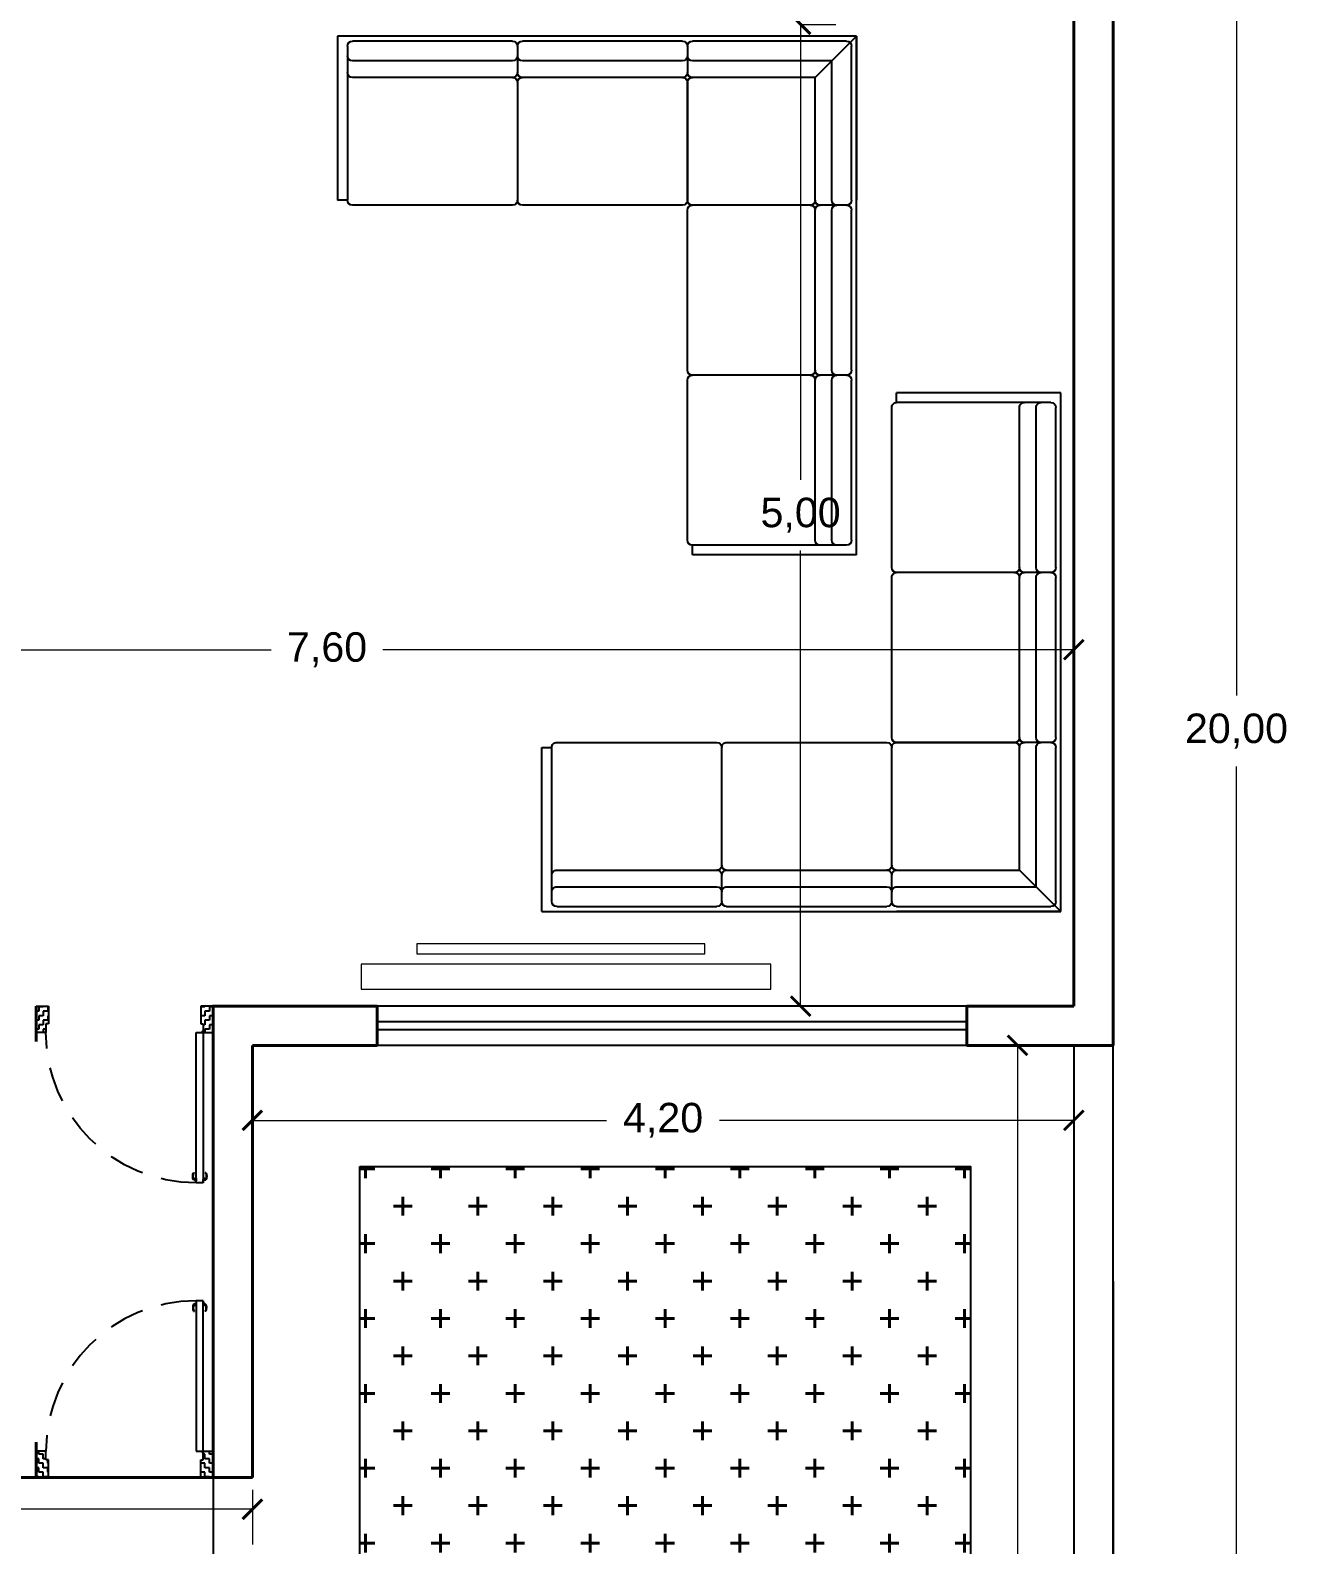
# Model space of a CAD drawing. Header units: millimetres. Extents: x 860 to 1444, y -43 to 267.
# Drawn here: x 1270.44 to 1276.83, y 245.56 to 253.27 of the extents above; entities that cross this region are included whole.
import ezdxf

# ---------------------------------------------------------------- set-up
doc = ezdxf.new("R2010")
doc.units = ezdxf.units.MM
doc.header["$MEASUREMENT"] = 0
doc.linetypes.add('DASHED', pattern=[0.75, 0.5, -0.25])
doc.styles.get("Standard").update_dxf_attribs({"font": 'arial.ttf'})
doc.dimstyles.new('Haidar', dxfattribs={"dimtxt": 0.15, "dimasz": 0.1, "dimexe": 0.18, "dimexo": 0.0625, "dimgap": 0.09, "dimtad": 0, "dimtih": 1, "dimtoh": 1, "dimrnd": 0.05, "dimzin": 0, "dimtxsty": 'Standard', "dimblk": 'ARCHTICK', "dimcen": 0.09, "dimclrd": 256, "dimclre": 256, "dimclrt": 256, "dimadec": 0, "dimazin": 0, "dimtfac": 1, "dimtofl": 0, "dimtmove": 0, "dimatfit": 3, "dimldrblk": 'ARCHTICK', "dimfxl": 0, "dimtolj": 1, "dimtzin": 0, "dimlwd": 5, "dimlwe": 5, "dimarcsym": 0})
pattern_1 = [(0, (-570.60621, -467.19772), (0.0254, 0.0254), [0.0254, -0.0254]), (90, (-570.58081, -467.19772), (-0.0254, 0.0254), [0.0254, -0.0254])]

# ---------------------------------------------------------------- blocks, each defined once
blk = doc.blocks.new('_ArchTick')
at = {"color": 0, "linetype": 'ByBlock', "const_width": 0.15}
blk.add_lwpolyline([(-0.5, -0.5), (0.5, 0.5)], dxfattribs=at)
blk = doc.blocks.new('*D345')
at = {"lineweight": 5, "transparency": 16777216}
for p, q in [((1276.011, 259.7044), (1276.7563, 259.7044)), ((1276.5763, 259.7044), (1276.5763, 249.8845)), ((1276.5763, 239.7044), (1276.5763, 249.5242)), ((1276.011, 239.7044), (1276.7563, 239.7044))]:
    blk.add_line(p, q, dxfattribs=at)
at = {"layer": 'Defpoints', "color": 0, "transparency": 16777216}
for p in [(1275.9485, 259.7044), (1275.9485, 239.7044), (1276.5763, 239.7044)]:
    blk.add_point(p, dxfattribs=at)
at = {"lineweight": 5, "transparency": 16777216, "xscale": 0.1, "yscale": 0.1, "zscale": 0.1}
for p, rotation in [((1276.5763, 259.7044), 90), ((1276.5763, 239.7044), 270)]:
    blk.add_blockref('_ArchTick', p, dxfattribs=dict(at, rotation=rotation))
at = {"lineweight": 40, "transparency": 16777216, "insert": (1276.5763, 249.7044), "char_height": 0.15, "attachment_point": 5}
blk.add_mtext('\\A1;20,00', dxfattribs=at)
blk = doc.blocks.new('A$C4FAC6341')
at = {"ltscale": 0.4}
h = blk.add_hatch(dxfattribs=at)
h.set_pattern_fill('ZIGZAG', color=39, scale=0.008, style=0)
h.set_pattern_definition(pattern_1)
h.paths.add_polyline_path([(0.15, 1), (0, 1), (0, 0.93), (0.1, 0.93), (0.1, 0.945), (0.15, 0.945)])
h = blk.add_hatch(dxfattribs=at)
h.set_pattern_fill('ZIGZAG', color=39, scale=0.008, style=0)
h.set_pattern_definition(pattern_1)
h.paths.add_polyline_path([(0.15, 0.055), (0.1486, 0.055, -0.238826), (0.1454, 0.055), (0.1, 0.055), (0.1, 0.07), (0, 0.07), (0, 0), (0.15, 0)])
blk.add_hatch(color=34).paths.add_polyline_path([(0.1506, 0.0582, 1), (0.1434, 0.0582, 1)])
at = {"color": 34}
for p, q in [((0.15, 1), (0, 1)), ((0, 1), (0, 0.93)), ((0.1, 0.93), (0.1, 0.945)), ((0.1, 0.945), (0.15, 0.945)), ((0.15, 0.945), (0.15, 1)), ((0, 0.93), (0.1, 0.93)), ((1, 0.095), (0.15, 0.095)), ((0.15, 0.095), (0.15, 0.055)), ((1, 0.055), (1, 0.095)), ((0, 0.07), (0.1, 0.07)), ((0, 0), (0, 0.07)), ((0.1, 0.07), (0.1, 0.055)), ((0.1, 0.055), (0.15, 0.055)), ((0.15, 0.055), (1, 0.055)), ((0.15, 0.055), (0.15, 0)), ((0.15, 0), (0, 0))]:
    blk.add_line(p, q, dxfattribs=at)
at = {"lineweight": 40}
for p, q in [((0, 1), (0.2, 1)), ((0, 0), (0.2, 0))]:
    blk.add_line(p, q, dxfattribs=at)
at = {"color": 30}
for p, q in [((0.942, 0.11), (0.942, 0.105)), ((0.942, 0.105), (0.944, 0.105)), ((0.944, 0.105), (0.944, 0.1083)), ((0.9725, 0.1), (0.9725, 0.095)), ((0.9875, 0.1), (0.9725, 0.1)), ((0.9725, 0.095), (0.9875, 0.095)), ((0.977, 0.104), (0.975, 0.104)), ((0.975, 0.104), (0.975, 0.1)), ((0.975, 0.1), (0.985, 0.1)), ((0.978, 0.105), (0.977, 0.105)), ((0.977, 0.105), (0.977, 0.104)), ((0.977, 0.104), (0.983, 0.104)), ((0.978, 0.105), (0.978, 0.1085)), ((0.982, 0.105), (0.978, 0.105)), ((0.982, 0.105), (0.982, 0.11)), ((0.982, 0.105), (0.983, 0.105)), ((0.983, 0.105), (0.983, 0.104)), ((0.983, 0.104), (0.985, 0.104)), ((0.985, 0.104), (0.985, 0.1)), ((0.9875, 0.095), (0.9875, 0.1)), ((0.942, 0.045), (0.944, 0.045)), ((0.942, 0.04), (0.942, 0.045)), ((0.944, 0.045), (0.944, 0.0417)), ((0.9725, 0.05), (0.9725, 0.055)), ((0.9725, 0.055), (0.9875, 0.055)), ((0.9875, 0.05), (0.9725, 0.05)), ((0.975, 0.05), (0.985, 0.05)), ((0.975, 0.046), (0.975, 0.05)), ((0.977, 0.046), (0.975, 0.046)), ((0.977, 0.046), (0.983, 0.046)), ((0.977, 0.045), (0.977, 0.046)), ((0.978, 0.045), (0.977, 0.045)), ((0.982, 0.045), (0.978, 0.045)), ((0.978, 0.045), (0.978, 0.0415)), ((1, 0.055), (0.98, 0.055)), ((0.982, 0.045), (0.983, 0.045)), ((0.982, 0.045), (0.982, 0.04)), ((0.983, 0.046), (0.985, 0.046)), ((0.983, 0.045), (0.983, 0.046)), ((0.985, 0.046), (0.985, 0.05)), ((0.9875, 0.055), (0.9875, 0.05))]:
    blk.add_line(p, q, dxfattribs=at)
at = {"color": 34}
blk.add_circle((0.147, 0.0582), 0.0036, dxfattribs=at)
at = {"color": 42, "linetype": 'DASHED', "ltscale": 0.4}
blk.add_arc((0.15, 0.095), 0.85, 0, 90, dxfattribs=at)
at = {"color": 30}
for centre, radius, start, end in [((0.962, 0.0725), 0.0425, 61.92751, 118.07249), ((0.9614, 0.0647), 0.0469, 69.25647, 111.75917), ((0.962, 0.0775), 0.0425, 241.92751, 298.07249), ((0.9614, 0.0853), 0.0469, 248.24083, 290.74353)]:
    blk.add_arc(centre, radius, start, end, dxfattribs=at)
blk = doc.blocks.new('*U308')
at = {"color": 24}
for p, q in [((62.9113, 60.0544), (65.9113, 60.0544)), ((62.9113, 59.8544), (65.9113, 59.8544))]:
    blk.add_line(p, q, dxfattribs=at)
at = {"lineweight": 40}
for p, q in [((62.9113, 60.0544), (62.9113, 59.8544)), ((65.9113, 60.0544), (65.9113, 59.8544))]:
    blk.add_line(p, q, dxfattribs=at)
at = {"color": 44}
for p, q in [((62.9113, 59.9744), (65.9113, 59.9744)), ((62.9113, 59.9344), (65.9113, 59.9344))]:
    blk.add_line(p, q, dxfattribs=at)
blk = doc.blocks.new('*D325')
at = {"lineweight": 5, "transparency": 16777216}
for p, q in [((1268.1485, 250.1182), (1271.6645, 250.1182)), ((1268.1485, 250.0649), (1268.1485, 249.9382)), ((1275.7485, 250.1182), (1272.2324, 250.1182)), ((1275.7485, 250.0649), (1275.7485, 249.9382))]:
    blk.add_line(p, q, dxfattribs=at)
at = {"layer": 'Defpoints', "color": 0, "transparency": 16777216}
for p in [(1268.1485, 250.1274), (1275.7485, 250.1274), (1275.7485, 250.1182)]:
    blk.add_point(p, dxfattribs=at)
at = {"lineweight": 5, "transparency": 16777216, "xscale": 0.1, "yscale": 0.1, "zscale": 0.1, "rotation": 180}
blk.add_blockref('_ArchTick', (1268.1485, 250.1182), dxfattribs=at)
at = {"lineweight": 5, "transparency": 16777216, "xscale": 0.1, "yscale": 0.1, "zscale": 0.1}
blk.add_blockref('_ArchTick', (1275.7485, 250.1182), dxfattribs=at)
at = {"lineweight": 40, "transparency": 16777216, "insert": (1271.9485, 250.1182), "char_height": 0.15, "attachment_point": 5}
blk.add_mtext('\\A1;7,60', dxfattribs=at)
blk = doc.blocks.new('*D326')
at = {"lineweight": 5, "transparency": 16777216}
for p, q in [((1274.3536, 253.3012), (1274.5382, 253.3012)), ((1274.3582, 253.3012), (1274.3582, 250.9829)), ((1274.3582, 248.3044), (1274.3582, 250.6226)), ((1274.3536, 248.3044), (1274.5382, 248.3044))]:
    blk.add_line(p, q, dxfattribs=at)
at = {"layer": 'Defpoints', "color": 0, "transparency": 16777216}
for p in [(1274.2911, 253.3012), (1274.2911, 248.3044), (1274.3582, 248.3044)]:
    blk.add_point(p, dxfattribs=at)
at = {"lineweight": 5, "transparency": 16777216, "xscale": 0.1, "yscale": 0.1, "zscale": 0.1}
for p, rotation in [((1274.3582, 253.3012), 90), ((1274.3582, 248.3044), 270)]:
    blk.add_blockref('_ArchTick', p, dxfattribs=dict(at, rotation=rotation))
at = {"lineweight": 40, "transparency": 16777216, "insert": (1274.3582, 250.8028), "char_height": 0.15, "attachment_point": 5}
blk.add_mtext('\\A1;5,00', dxfattribs=at)
blk = doc.blocks.new('ММ319 2640х2640')
at = {"color": 152, "true_color": 0x2776bb}
for p, q in [((-2640, 0), (0, 0)), ((-2640, -2640), (-2640, 0)), ((-2640, 0), (-1805, 0)), ((-2640, 0), (-2640, -835)), ((-2430, -210), (-2640, 0)), ((0, 0), (0, -835)), ((-2615, -835), (-2615, -50)), ((-2590, -25), (-1805, -25)), ((-1780, -50), (-1780, -100)), ((-1755, -25), (-940, -25)), ((-915, -50), (-915, -100)), ((-890, -25), (-75, -25)), ((-50, -50), (-50, -835)), ((-50, -50), (-50, -835)), ((-50, -50), (-50, -50)), ((-2515, -125), (-1805, -125)), ((-2515, -835), (-2515, -125)), ((-1780, -100), (-1780, -185)), ((-1755, -125), (-940, -125)), ((-915, -100), (-915, -185)), ((-890, -125), (-75, -125)), ((-2430, -210), (-1805, -210)), ((-2430, -835), (-2430, -210)), ((-1755, -210), (-940, -210)), ((-890, -210), (-75, -210)), ((-890, -210), (-75, -210)), ((-1780, -235), (-1780, -835)), ((-1780, -835), (-1780, -235)), ((-915, -235), (-915, -835)), ((-50, -835), (0, -835)), ((-2615, -1700), (-2615, -885)), ((-2590, -860), (-2540, -860)), ((-2540, -860), (-2455, -860)), ((-2515, -1700), (-2515, -885)), ((-2430, -1700), (-2430, -885)), ((-2430, -1700), (-2430, -885)), ((-2405, -860), (-1805, -860)), ((-2405, -860), (-1805, -860)), ((-1780, -1700), (-1780, -885)), ((-1755, -860), (-940, -860)), ((-890, -860), (-75, -860)), ((-2615, -2565), (-2615, -1750)), ((-2590, -1725), (-2540, -1725)), ((-2540, -1725), (-2455, -1725)), ((-2515, -2565), (-2515, -1750)), ((-2430, -2565), (-2430, -1750)), ((-2430, -2565), (-2430, -1750)), ((-2405, -1725), (-1805, -1725)), ((-1780, -2565), (-1780, -1750)), ((-2590, -2590), (-1805, -2590)), ((-2590, -2590), (-1805, -2590)), ((-2590, -2590), (-2590, -2590)), ((-1805, -2640), (-1805, -2590)), ((-2640, -2640), (-1805, -2640))]:
    blk.add_line(p, q, dxfattribs=at)
for centre, start, end in [((-2590, -50), 90, 180), ((-1805, -50), 0, 90), ((-1755, -50), 90, 180), ((-940, -50), 0, 90), ((-890, -50), 90, 180), ((-75, -50), 0, 90), ((-1805, -100), 270, 0), ((-1755, -100), 180, 270), ((-940, -100), 270, 0), ((-890, -100), 180, 270), ((-75, -100), 270, 0), ((-1805, -185), 270, 0), ((-1805, -235), 0, 90), ((-1755, -185), 180, 270), ((-1755, -235), 90, 180), ((-940, -185), 270, 0), ((-940, -235), 0, 90), ((-890, -185), 180, 270), ((-890, -235), 90, 180), ((-75, -185), 270, 0), ((-2590, -835), 180, 270), ((-2540, -835), 270, 0), ((-2455, -835), 270, 0), ((-2405, -835), 180, 270), ((-1805, -835), 270, 0), ((-1805, -835), 270, 0), ((-1755, -835), 180, 270), ((-940, -835), 270, 0), ((-890, -835), 180, 270), ((-75, -835), 270, 0), ((-2590, -885), 90, 180), ((-2540, -885), 0, 90), ((-2455, -885), 0, 90), ((-2405, -885), 90, 180), ((-1805, -885), 0, 90), ((-2590, -1700), 180, 270), ((-2590, -1750), 90, 180), ((-2540, -1700), 270, 0), ((-2540, -1750), 0, 90), ((-2455, -1700), 270, 0), ((-2455, -1750), 0, 90), ((-2405, -1700), 180, 270), ((-2405, -1750), 90, 180), ((-1805, -1700), 270, 0), ((-1805, -1750), 0, 90), ((-2590, -2565), 180, 270), ((-2540, -2565), 270, 0), ((-2455, -2565), 270, 0), ((-1805, -2565), 270, 0)]:
    blk.add_arc(centre, 25, start, end, dxfattribs=at)
blk = doc.blocks.new('*D332')
at = {"lineweight": 5, "transparency": 16777216}
for p, q in [((1271.5685, 247.7696), (1271.5685, 247.9029)), ((1275.7485, 247.7696), (1275.7485, 247.9029)), ((1271.5685, 247.7229), (1273.3709, 247.7229)), ((1275.7485, 247.7229), (1273.9461, 247.7229))]:
    blk.add_line(p, q, dxfattribs=at)
at = {"layer": 'Defpoints', "color": 0, "transparency": 16777216}
for p in [(1271.5685, 247.7071), (1275.7485, 247.7229), (1275.7485, 247.7071)]:
    blk.add_point(p, dxfattribs=at)
at = {"lineweight": 5, "transparency": 16777216, "xscale": 0.1, "yscale": 0.1, "zscale": 0.1, "rotation": 180}
blk.add_blockref('_ArchTick', (1271.5685, 247.7229), dxfattribs=at)
at = {"lineweight": 5, "transparency": 16777216, "xscale": 0.1, "yscale": 0.1, "zscale": 0.1}
blk.add_blockref('_ArchTick', (1275.7485, 247.7229), dxfattribs=at)
at = {"lineweight": 40, "transparency": 16777216, "insert": (1273.6585, 247.7229), "char_height": 0.15, "attachment_point": 5}
blk.add_mtext('\\A1;4,20', dxfattribs=at)
blk = doc.blocks.new('*D333')
at = {"lineweight": 5, "transparency": 16777216}
for p, q in [((1275.4123, 248.1044), (1275.6423, 248.1044)), ((1275.4623, 248.1044), (1275.4623, 244.0845)), ((1275.4623, 239.7044), (1275.4623, 243.7242)), ((1275.4123, 239.7044), (1275.6423, 239.7044))]:
    blk.add_line(p, q, dxfattribs=at)
at = {"layer": 'Defpoints', "color": 0, "transparency": 16777216}
for p in [(1275.3498, 248.1044), (1275.3498, 239.7044), (1275.4623, 239.7044)]:
    blk.add_point(p, dxfattribs=at)
at = {"lineweight": 5, "transparency": 16777216, "xscale": 0.1, "yscale": 0.1, "zscale": 0.1}
for p, rotation in [((1275.4623, 248.1044), 90), ((1275.4623, 239.7044), 270)]:
    blk.add_blockref('_ArchTick', p, dxfattribs=dict(at, rotation=rotation))
at = {"lineweight": 40, "transparency": 16777216, "insert": (1275.4623, 243.9044), "char_height": 0.15, "attachment_point": 5}
blk.add_mtext('\\A1;8,40', dxfattribs=at)
blk = doc.blocks.new('*D336')
at = {"lineweight": 5, "transparency": 16777216}
for p, q in [((1267.1485, 245.8419), (1267.1485, 245.5634)), ((1271.5685, 245.8419), (1271.5685, 245.5634)), ((1267.1485, 245.7434), (1269.0709, 245.7434)), ((1271.5685, 245.7434), (1269.6461, 245.7434))]:
    blk.add_line(p, q, dxfattribs=at)
at = {"layer": 'Defpoints', "color": 0, "transparency": 16777216}
for p in [(1267.1485, 245.9044), (1271.5685, 245.9044), (1267.1485, 245.7434)]:
    blk.add_point(p, dxfattribs=at)
at = {"lineweight": 5, "transparency": 16777216, "xscale": 0.1, "yscale": 0.1, "zscale": 0.1, "rotation": 180}
blk.add_blockref('_ArchTick', (1267.1485, 245.7434), dxfattribs=at)
at = {"lineweight": 5, "transparency": 16777216, "xscale": 0.1, "yscale": 0.1, "zscale": 0.1}
blk.add_blockref('_ArchTick', (1271.5685, 245.7434), dxfattribs=at)
at = {"lineweight": 40, "transparency": 16777216, "insert": (1269.3585, 245.7434), "char_height": 0.15, "attachment_point": 5}
blk.add_mtext('\\A1;4,40', dxfattribs=at)

msp = doc.modelspace()

# ---------------------------------------------------------------- hatches: boundary and pattern name
at = {"lineweight": 40, "true_color": 0x136734}
h = msp.add_hatch(dxfattribs=at)
h.set_pattern_fill('CROSS', color=116, scale=0.03)
h.set_pattern_definition([(0, (885.95296, 24.01967), (0.1905, 0.1905), [0.09525, -0.28575]), (90, (886.00058, 23.97204), (-0.1905, 0.1905), [0.09525, -0.28575])])
h.paths.add_polyline_path([(1269.74596, 245.03934), (1267.2133, 245.03934), (1267.2133, 240.30865), (1269.74596, 240.30865)])
h.paths.add_polyline_path([(1275.22214, 247.48776), (1272.11458, 247.48776), (1272.11458, 240.25078), (1275.22214, 240.25078)])

# ---------------------------------------------------------------- linework, layer by layer
at = {"lineweight": 40}
msp.add_line((1275.74848, 252.40119), (1275.74848, 251.40439), dxfattribs=at)
msp.add_line((1271.36848, 245.90439), (1271.36848, 239.70439))
for points in [[(1263.94848, 248.10439), (1263.94848, 259.70439), (1275.94848, 259.70439), (1275.94848, 248.10439)], [(1275.74848, 259.70439), (1275.94848, 259.70439), (1275.94848, 248.10439)], [(1275.94848, 259.70439), (1275.94848, 248.10439)], [(1275.74848, 254.30119), (1275.74848, 248.30439)], [(1275.74848, 252.80119), (1275.74848, 251.40439)], [(1275.74848, 251.40439), (1275.74848, 252.40439)], [(1271.36848, 247.80439), (1271.36848, 248.30439), (1271.56848, 248.30439)], [(1272.20428, 248.30439), (1271.36848, 248.30439)], [(1272.20428, 248.30439), (1272.20428, 248.10439)], [(1275.74848, 248.30439), (1275.20428, 248.30439)], [(1275.20428, 248.30439), (1275.20428, 248.10439)], [(1271.56848, 248.10439), (1271.56848, 247.99327)], [(1272.20428, 248.10439), (1271.56848, 248.10439)], [(1271.56848, 248.10439), (1272.20428, 248.10439)], [(1275.94848, 248.10439), (1275.20428, 248.10439)], [(1275.20428, 248.10439), (1275.94848, 248.10439)], [(1271.56848, 247.99327), (1271.56848, 245.90439)], [(1271.36848, 247.80439), (1271.36848, 245.90439)], [(1270.04848, 245.90439), (1271.56848, 245.90439)]]:
    msp.add_lwpolyline(points, dxfattribs=at)
at = {"color": 152, "lineweight": 5, "true_color": 0x2776bb}
for points in [[(1273.87086, 248.62069), (1272.40559, 248.62069), (1272.40559, 248.57078), (1273.87086, 248.57078)], [(1274.20652, 248.51787), (1272.12221, 248.51787), (1272.12221, 248.39112), (1274.20652, 248.39112)]]:
    msp.add_lwpolyline(points, close=True, dxfattribs=at)
for points in [[(1263.94848, 248.20439), (1263.94848, 239.70439), (1275.94848, 239.70439), (1275.94848, 248.20439)], [(1275.74848, 248.10439), (1275.74848, 239.90439), (1271.36848, 239.90439)], [(1275.94848, 246.90439), (1275.94848, 239.70439), (1263.94848, 239.70439), (1263.94848, 247.21551)]]:
    msp.add_lwpolyline(points)
msp.add_lwpolyline([(1272.11458, 247.48776), (1275.22214, 247.48776), (1275.22214, 240.25078), (1272.11458, 240.25078)], close=True)

# ---------------------------------------------------------------- block references
at = {"color": 152, "true_color": 0x2776bb, "xscale": -0.001, "yscale": 0.001, "zscale": 0.001}
msp.add_blockref('ММ319 2640х2640', (1272.00236, 253.24061), dxfattribs=at)
at = {"color": 152, "true_color": 0x2776bb, "xscale": -0.001, "yscale": 0.001, "zscale": 0.001, "rotation": 270}
msp.add_blockref('ММ319 2640х2640', (1275.68203, 251.42615), dxfattribs=at)
at = {"lineweight": 15, "ltscale": 0.4, "yscale": 0.9, "zscale": 0.9}
for p, xscale, rotation in [((1271.36848, 248.30439), -0.9, 90), ((1271.36848, 248.30439), -0.9, 90), ((1271.36848, 245.90438), 0.9, 90.00000000000001), ((1271.36848, 245.90438), 0.9, 90.00000000000001)]:
    msp.add_blockref('A$C4FAC6341', p, dxfattribs=dict(at, xscale=xscale, rotation=rotation))
at = {"xscale": -1}
msp.add_blockref('*U308', (1338.11555, 188.25), dxfattribs=at)

# ---------------------------------------------------------------- dimensions: what is measured, and where the dimension line sits
at = {"lineweight": 40}
for base, p1, p2, picture, middle in [((1276.57626, 239.70439), (1275.94848, 259.70439), (1275.94848, 239.70439), '*D345', (1276.57626, 249.70439)), ((1274.35816, 248.30439), (1274.29107, 253.30119), (1274.29107, 248.30439), '*D326', (1274.35816, 250.80279)), ((1275.46227, 239.70439), (1275.34976, 248.10439), (1275.34976, 239.70439), '*D333', (1275.46227, 243.90439))]:
    dim = msp.add_linear_dim(base=base, p1=p1, p2=p2, angle=90, dimstyle='Haidar', dxfattribs=at)
    dim.commit()
    dim.dimension.update_dxf_attribs({"geometry": picture, "text_midpoint": middle})
for base, p1, p2, picture, middle in [((1275.74848, 250.11824), (1268.14848, 250.12737), (1275.74848, 250.12737), '*D325', (1271.94848, 250.11824)), ((1275.74848, 247.7229), (1271.56848, 247.70715), (1275.74848, 247.70715), '*D332', (1273.65848, 247.7229)), ((1267.14848, 245.74343), (1271.56848, 245.90439), (1267.14848, 245.90439), '*D336', (1269.35848, 245.74343))]:
    dim = msp.add_linear_dim(base=base, p1=p1, p2=p2, dimstyle='Haidar', dxfattribs=at)
    dim.commit()
    dim.dimension.update_dxf_attribs({"geometry": picture, "text_midpoint": middle})

doc.saveas('drawing.dxf')
